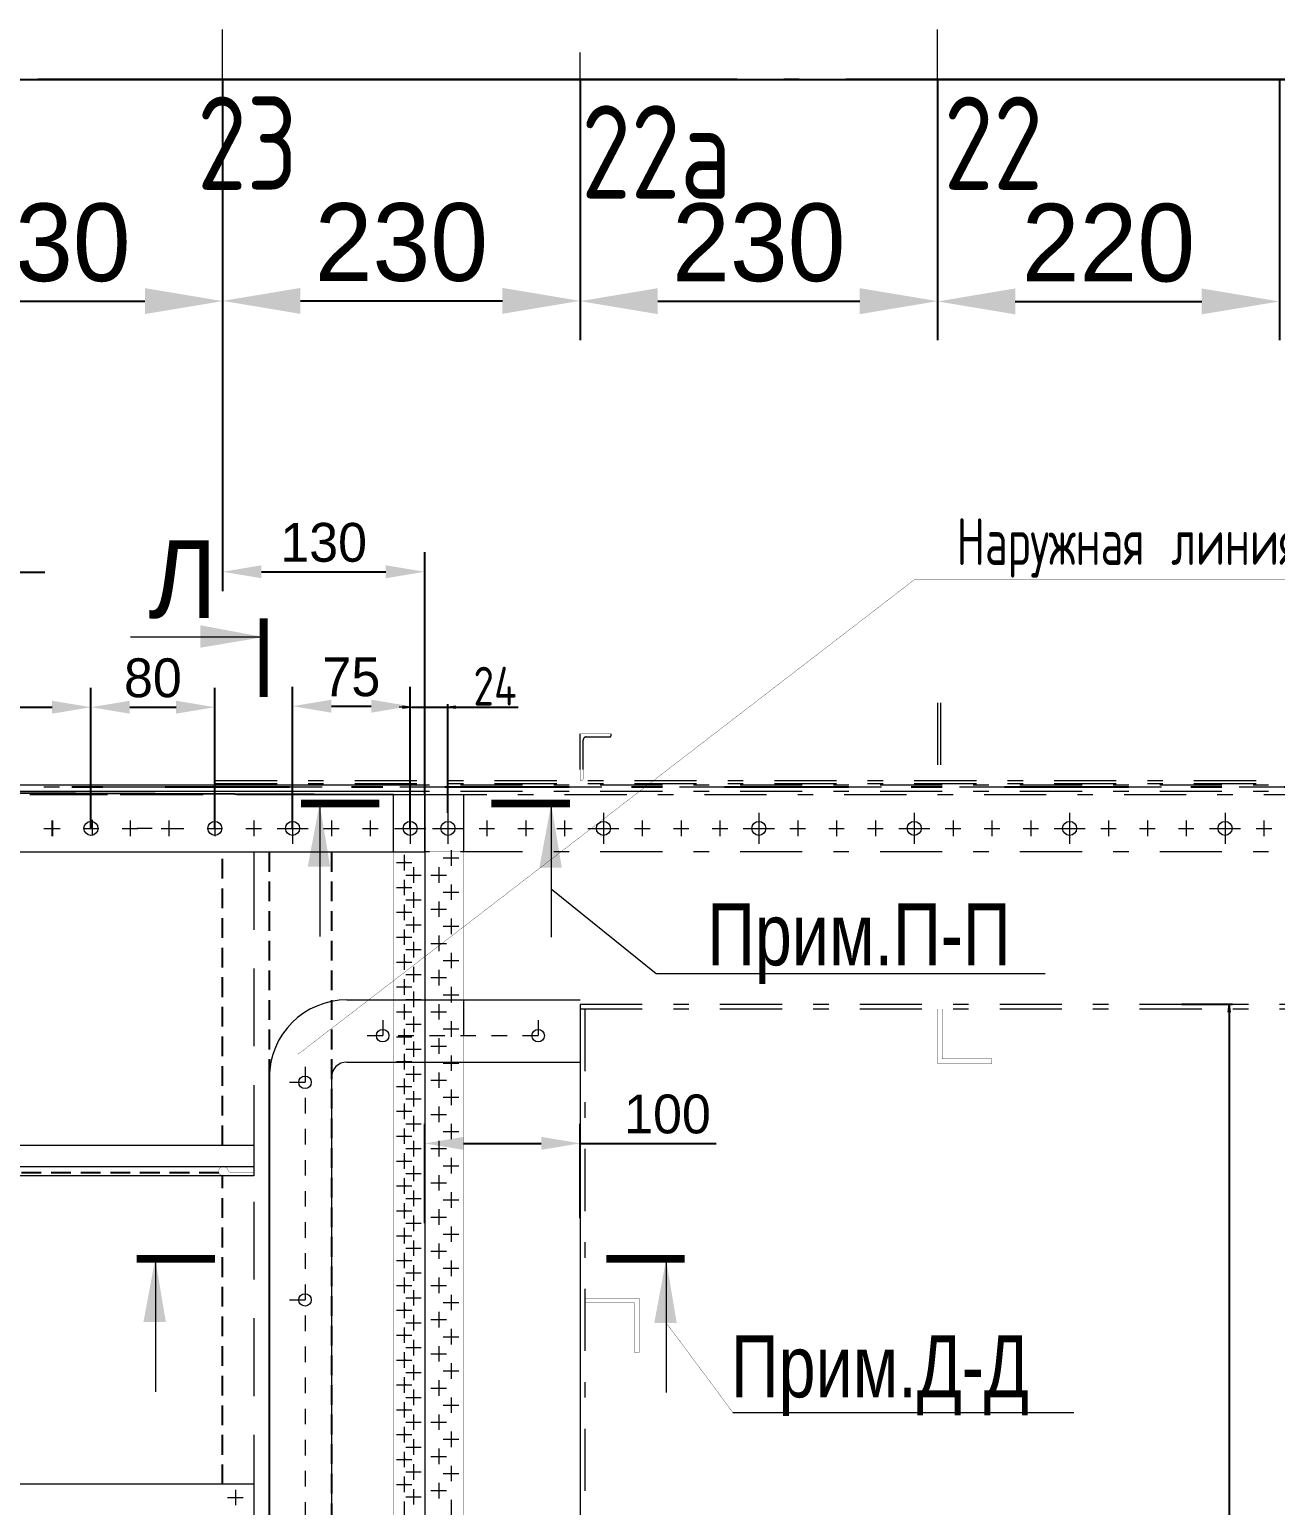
# Model space of a CAD drawing. Header units: millimetres. Extents: x 42007 to 66124, y -556 to 6894.
# Drawn here: x 46788 to 47590, y 4482 to 5432 of the extents above; entities that cross this region are included whole.
import ezdxf

# ---------------------------------------------------------------- set-up
doc = ezdxf.new("R2010")
doc.units = ezdxf.units.MM
for name, pattern in [('DASH2', [1040, 900, -60, 20, -60]), ('DASH5', [180, 80, -40, 20, -40]), ('DASHED', [19.05, 12.7, -6.35]), ('K5LT32768', [0]), ('K5LT32769', [0]), ('K5LT32773', [0]), ('K5LT32778', [0]), ('K5LT32781', [90, 40, -20, 10, -20]), ('K5LT32786', [25.318241, 20.818241, -1.5, 1.5, -1.5]), ('K5LT32790', [520, 450, -30, 10, -30]), ('K5LT32794', [0]), ('K5LT32795', [75, 50, -25]), ('K5LT32798', [20, 10, -10]), ('K5LT_BASIC', [0]), ('K5LT_THIN', [0])]:
    doc.linetypes.add(name, pattern=pattern)
doc.layers.get('Defpoints').update_dxf_attribs({"color": 250})
doc.styles.add('5', font='txt.shx', dxfattribs={"height": 5})
doc.styles.add('KDIMTEXTSTYLE', font='GOST_AU.SHX', dxfattribs={"width": 0.96, "oblique": 15, "height": 5})
doc.styles.add('KTEXTSTYLE', font='GOST_AU.SHX', dxfattribs={"width": 0.96, "height": 5})
doc.styles.add('style5', font='arial.ttf', dxfattribs={"height": 3})
doc.dimstyles.new('ISO-10', dxfattribs={"dimscale": 10, "dimtxt": 2.5, "dimasz": 2.5, "dimexe": 1.25, "dimexo": 0, "dimtad": 1, "dimdec": 0, "dimtxsty": 'Standard', "dimcen": 2.5, "dimclrd": 7, "dimclre": 7, "dimclrt": 6, "dimadec": 0, "dimazin": 0, "dimtfac": 1, "dimtdec": 0, "dimtmove": 0, "dimatfit": 3, "dimfxl": 1, "dimarcsym": 0})
doc.dimstyles.new('KDIMSTYLE (1.00)', dxfattribs={"dimtxt": 5, "dimasz": 1, "dimexe": 2, "dimexo": 0, "dimgap": 1, "dimtad": 1, "dimtxsty": 'KDIMTEXTSTYLE', "dimsah": 1, "dimcen": 0, "dimdle": 1, "dimadec": 0, "dimazin": 0, "dimtfac": 0.667, "dimtmove": 0, "dimatfit": 3, "dimfxl": 1, "dimtvp": 1, "dimtolj": 1, "dimtzin": 0, "dimarcsym": 0})
doc.dimstyles.new('PB20', dxfattribs={"dimscale": 20, "dimtxt": 2.5, "dimasz": 2.5, "dimexe": 1.25, "dimexo": 0, "dimtad": 1, "dimdec": 0, "dimtxsty": 'Standard', "dimcen": 2.5, "dimclrd": 7, "dimclre": 7, "dimclrt": 4, "dimadec": 0, "dimazin": 0, "dimtfac": 1, "dimtdec": 0, "dimtmove": 0, "dimatfit": 3, "dimfxl": 1.25, "dimarcsym": 0})

# ---------------------------------------------------------------- blocks, each defined once
blk = doc.blocks.new('*D193')
at = {"color": 7, "lineweight": -2, "transparency": 16777216}
for p, q in [((46682.36, 5399.59), (46682.36, 5231.94)), ((46912.36, 5399.65), (46912.36, 5231.94)), ((46732.36, 5256.94), (46862.36, 5256.94))]:
    blk.add_line(p, q, dxfattribs=at)
at = {"color": 7, "transparency": 16777216}
for points in [[(46732.36, 5265.28), (46732.36, 5248.61), (46682.36, 5256.94)], [(46862.36, 5265.28), (46862.36, 5248.61), (46912.36, 5256.94)]]:
    blk.add_solid(points, dxfattribs=at)
at = {"layer": 'Defpoints', "color": 0, "transparency": 16777216}
for p in [(46682.36, 5399.59), (46912.36, 5399.65), (46912.36, 5256.94)]:
    blk.add_point(p, dxfattribs=at)
at = {"color": 4, "transparency": 16777216, "insert": (46797.36, 5294.44), "char_height": 50, "attachment_point": 5}
blk.add_mtext('230', dxfattribs=at)
blk = doc.blocks.new('*D194')
at = {"color": 7, "lineweight": -2, "transparency": 16777216}
for p, q in [((47142.36, 5399.59), (47142.36, 5231.91)), ((47372.36, 5399.65), (47372.36, 5231.91)), ((47192.36, 5256.91), (47322.36, 5256.91))]:
    blk.add_line(p, q, dxfattribs=at)
at = {"color": 7, "transparency": 16777216}
for points in [[(47192.36, 5265.25), (47192.36, 5248.58), (47142.36, 5256.91)], [(47322.36, 5265.25), (47322.36, 5248.58), (47372.36, 5256.91)]]:
    blk.add_solid(points, dxfattribs=at)
at = {"layer": 'Defpoints', "color": 0, "transparency": 16777216}
for p in [(47142.36, 5399.59), (47372.36, 5399.65), (47372.36, 5256.91)]:
    blk.add_point(p, dxfattribs=at)
at = {"color": 4, "transparency": 16777216, "insert": (47257.36, 5294.41), "char_height": 50, "attachment_point": 5}
blk.add_mtext('230', dxfattribs=at)
blk = doc.blocks.new('*D195')
at = {"color": 7, "lineweight": -2, "transparency": 16777216}
for p, q in [((47372.36, 5399.65), (47372.36, 5231.73)), ((47592.36, 5399.65), (47592.36, 5231.73)), ((47422.36, 5256.73), (47542.36, 5256.73))]:
    blk.add_line(p, q, dxfattribs=at)
at = {"color": 7, "transparency": 16777216}
for points in [[(47422.36, 5265.07), (47422.36, 5248.4), (47372.36, 5256.73)], [(47542.36, 5265.07), (47542.36, 5248.4), (47592.36, 5256.73)]]:
    blk.add_solid(points, dxfattribs=at)
at = {"layer": 'Defpoints', "color": 0, "transparency": 16777216}
for p in [(47372.36, 5399.65), (47592.36, 5399.65), (47592.36, 5256.73)]:
    blk.add_point(p, dxfattribs=at)
at = {"color": 4, "transparency": 16777216, "insert": (47482.36, 5294.23), "char_height": 50, "attachment_point": 5}
blk.add_mtext('220', dxfattribs=at)
blk = doc.blocks.new('*D159')
at = {"color": 7, "lineweight": -2, "transparency": 16777216}
for p, q in [((46912.36, 5399.77), (46912.36, 5232.09)), ((47142.36, 5399.83), (47142.36, 5232.09)), ((46962.36, 5257.09), (47092.36, 5257.09))]:
    blk.add_line(p, q, dxfattribs=at)
at = {"color": 7, "transparency": 16777216}
for points in [[(46962.36, 5265.43), (46962.36, 5248.76), (46912.36, 5257.09)], [(47092.36, 5265.43), (47092.36, 5248.76), (47142.36, 5257.09)]]:
    blk.add_solid(points, dxfattribs=at)
at = {"layer": 'Defpoints', "color": 0, "transparency": 16777216}
for p in [(46912.36, 5399.77), (47142.36, 5399.83), (47142.36, 5257.09)]:
    blk.add_point(p, dxfattribs=at)
at = {"color": 4, "transparency": 16777216, "insert": (47027.36, 5294.59), "char_height": 50, "attachment_point": 5}
blk.add_mtext('230', dxfattribs=at)
blk = doc.blocks.new('KDIMARROW_01')
blk.add_hatch(color=0).paths.add_polyline_path([(0, 0), (-5, 0.66), (-4.5, 0), (-5, -0.66)])
at = {"color": 0, "linetype": 'K5LT_THIN', "lineweight": 13}
for p, q in [((-4.5, 0), (-5, 0.66)), ((-5, 0.66), (0, 0)), ((0, 0), (-5, -0.66)), ((-5, -0.66), (-4.5, 0)), ((0, 0), (-1, 0))]:
    blk.add_line(p, q, dxfattribs=at)
blk = doc.blocks.new('*D204')
at = {"color": 0, "lineweight": -2, "transparency": 16777216}
for p, q in [((47529.56, 4804.58), (47562.08, 4804.58)), ((47560.08, 4803.58), (47560.08, 3869.59)), ((47549.25, 3868.59), (47562.08, 3868.59))]:
    blk.add_line(p, q, dxfattribs=at)
at = {"layer": 'Defpoints', "color": 0, "transparency": 16777216}
for p in [(47529.56, 4804.58), (47549.25, 3868.59), (47560.08, 3868.59)]:
    blk.add_point(p, dxfattribs=at)
at = {"color": 0, "lineweight": -2, "transparency": 16777216}
for p, rotation in [((47560.08, 4804.58), 90), ((47560.08, 3868.59), 270)]:
    blk.add_blockref('KDIMARROW_01', p, dxfattribs=dict(at, rotation=rotation))
at = {"color": 7, "transparency": 16777216, "insert": (47546.55, 4336.58), "char_height": 5, "attachment_point": 5, "rotation": 90, "style": 'KDIMTEXTSTYLE'}
blk.add_mtext('\\A1;\\H25.0;\\W0.965;\\Q0;\\H25.0;\\W0.965;\\Q0;\\Q0;936\\H25.0;\\W0.965;\\Q0;\\Q0;*', dxfattribs=at)
blk = doc.blocks.new('KDIMARROW_02')
blk.add_hatch(color=0).paths.add_polyline_path([(4.5, 0), (5, 0.66), (0, 0), (5, -0.66)])
at = {"color": 0, "linetype": 'K5LT_THIN', "lineweight": 18}
for p, q in [((0, 0), (-1, 0)), ((5, 0.66), (0, 0)), ((0, 0), (5, -0.66)), ((0, 0), (7, 0)), ((4.5, 0), (5, 0.66)), ((5, -0.66), (4.5, 0))]:
    blk.add_line(p, q, dxfattribs=at)
blk = doc.blocks.new('*D207')
at = {"color": 0, "lineweight": -2, "transparency": 16777216}
for p, q in [((47033.01, 4927.77), (47033.01, 4997.71)), ((47034.01, 4995.71), (47056.36, 4995.71)), ((47057.36, 4927.77), (47057.36, 4997.71)), ((47057.36, 4995.71), (47102.42, 4995.71))]:
    blk.add_line(p, q, dxfattribs=at)
at = {"layer": 'Defpoints', "color": 0, "transparency": 16777216}
for p in [(47057.36, 4995.71), (47033.01, 4927.77), (47057.36, 4927.77)]:
    blk.add_point(p, dxfattribs=at)
at = {"color": 0, "lineweight": -2, "transparency": 16777216, "rotation": 180}
blk.add_blockref('KDIMARROW_02', (47033.01, 4995.71), dxfattribs=at)
at = {"color": 0, "lineweight": -2, "transparency": 16777216}
blk.add_blockref('KDIMARROW_02', (47057.36, 4995.71), dxfattribs=at)
at = {"color": 7, "transparency": 16777216, "insert": (47087.63, 5009.23), "char_height": 5, "attachment_point": 5, "style": 'KDIMTEXTSTYLE'}
blk.add_mtext('\\A1;\\H25.0;\\W0.965;\\Q0;\\H25.0;\\W0.965;\\Q0;\\Q0;24', dxfattribs=at)
blk = doc.blocks.new('*D265')
at = {"color": 7, "lineweight": -2, "transparency": 16777216}
for p, q in [((46682.36, 5399.59), (46682.36, 5231.94)), ((46912.36, 5399.65), (46912.36, 5231.94)), ((46732.36, 5256.94), (46862.36, 5256.94))]:
    blk.add_line(p, q, dxfattribs=at)
at = {"color": 7, "transparency": 16777216}
for points in [[(46732.36, 5265.28), (46732.36, 5248.61), (46682.36, 5256.94)], [(46862.36, 5265.28), (46862.36, 5248.61), (46912.36, 5256.94)]]:
    blk.add_solid(points, dxfattribs=at)
at = {"layer": 'Defpoints', "color": 0, "transparency": 16777216}
for p in [(46682.36, 5399.59), (46912.36, 5399.65), (46912.36, 5256.94)]:
    blk.add_point(p, dxfattribs=at)
at = {"color": 4, "transparency": 16777216, "insert": (46797.36, 5294.44), "char_height": 50, "attachment_point": 5}
blk.add_mtext('230', dxfattribs=at)
blk = doc.blocks.new('*D266')
at = {"color": 7, "lineweight": -2, "transparency": 16777216}
for p, q in [((47142.36, 5399.59), (47142.36, 5231.91)), ((47372.36, 5399.65), (47372.36, 5231.91)), ((47192.36, 5256.91), (47322.36, 5256.91))]:
    blk.add_line(p, q, dxfattribs=at)
at = {"color": 7, "transparency": 16777216}
for points in [[(47192.36, 5265.25), (47192.36, 5248.58), (47142.36, 5256.91)], [(47322.36, 5265.25), (47322.36, 5248.58), (47372.36, 5256.91)]]:
    blk.add_solid(points, dxfattribs=at)
at = {"layer": 'Defpoints', "color": 0, "transparency": 16777216}
for p in [(47142.36, 5399.59), (47372.36, 5399.65), (47372.36, 5256.91)]:
    blk.add_point(p, dxfattribs=at)
at = {"color": 4, "transparency": 16777216, "insert": (47257.36, 5294.41), "char_height": 50, "attachment_point": 5}
blk.add_mtext('230', dxfattribs=at)
blk = doc.blocks.new('*D267')
at = {"color": 7, "lineweight": -2, "transparency": 16777216}
for p, q in [((47372.36, 5399.65), (47372.36, 5231.73)), ((47592.36, 5399.65), (47592.36, 5231.73)), ((47422.36, 5256.73), (47542.36, 5256.73))]:
    blk.add_line(p, q, dxfattribs=at)
at = {"color": 7, "transparency": 16777216}
for points in [[(47422.36, 5265.07), (47422.36, 5248.4), (47372.36, 5256.73)], [(47542.36, 5265.07), (47542.36, 5248.4), (47592.36, 5256.73)]]:
    blk.add_solid(points, dxfattribs=at)
at = {"layer": 'Defpoints', "color": 0, "transparency": 16777216}
for p in [(47372.36, 5399.65), (47592.36, 5399.65), (47592.36, 5256.73)]:
    blk.add_point(p, dxfattribs=at)
at = {"color": 4, "transparency": 16777216, "insert": (47482.36, 5294.23), "char_height": 50, "attachment_point": 5}
blk.add_mtext('220', dxfattribs=at)
blk = doc.blocks.new('*D216')
at = {"color": 7, "lineweight": -2, "transparency": 16777216}
for p, q in [((46912.36, 5399.77), (46912.36, 5232.09)), ((47142.36, 5399.83), (47142.36, 5232.09)), ((46962.36, 5257.09), (47092.36, 5257.09))]:
    blk.add_line(p, q, dxfattribs=at)
at = {"color": 7, "transparency": 16777216}
for points in [[(46962.36, 5265.43), (46962.36, 5248.76), (46912.36, 5257.09)], [(47092.36, 5265.43), (47092.36, 5248.76), (47142.36, 5257.09)]]:
    blk.add_solid(points, dxfattribs=at)
at = {"layer": 'Defpoints', "color": 0, "transparency": 16777216}
for p in [(46912.36, 5399.77), (47142.36, 5399.83), (47142.36, 5257.09)]:
    blk.add_point(p, dxfattribs=at)
at = {"color": 4, "transparency": 16777216, "insert": (47027.36, 5294.59), "char_height": 50, "attachment_point": 5}
blk.add_mtext('230', dxfattribs=at)
blk = doc.blocks.new('*D275')
at = {"color": 7, "lineweight": -2, "transparency": 16777216}
for p, q in [((46912.36, 5231.94), (46912.36, 5070.34)), ((47042.36, 4939.59), (47042.36, 5095.34)), ((46937.36, 5082.84), (47017.36, 5082.84))]:
    blk.add_line(p, q, dxfattribs=at)
at = {"color": 7, "transparency": 16777216}
for points in [[(46937.36, 5087), (46937.36, 5078.67), (46912.36, 5082.84)], [(47017.36, 5087), (47017.36, 5078.67), (47042.36, 5082.84)]]:
    blk.add_solid(points, dxfattribs=at)
at = {"layer": 'Defpoints', "color": 0, "transparency": 16777216}
for p in [(46912.36, 5231.94), (47042.36, 5082.84), (47042.36, 4939.59)]:
    blk.add_point(p, dxfattribs=at)
at = {"color": 6, "transparency": 16777216, "insert": (46977.36, 5101.59), "char_height": 25, "attachment_point": 5}
blk.add_mtext('130', dxfattribs=at)
blk = doc.blocks.new('*D255')
at = {"color": 7, "lineweight": -2, "transparency": 16777216}
for p, q in [((46327.36, 4995.71), (46327.36, 5008.21)), ((46827.64, 4917.77), (46827.64, 5008.21)), ((46352.36, 4995.71), (46802.64, 4995.71))]:
    blk.add_line(p, q, dxfattribs=at)
at = {"color": 7, "transparency": 16777216}
for points in [[(46352.36, 4999.88), (46352.36, 4991.54), (46327.36, 4995.71)], [(46802.64, 4999.88), (46802.64, 4991.54), (46827.64, 4995.71)]]:
    blk.add_solid(points, dxfattribs=at)
at = {"layer": 'Defpoints', "color": 0, "transparency": 16777216}
for p in [(46327.36, 4995.71), (46827.64, 4995.71), (46827.64, 4917.77)]:
    blk.add_point(p, dxfattribs=at)
at = {"color": 6, "transparency": 16777216, "insert": (46577.5, 5014.46), "char_height": 25, "attachment_point": 5}
blk.add_mtext('5х100=500', dxfattribs=at)
blk = doc.blocks.new('*D280')
at = {"color": 7, "lineweight": -2, "transparency": 16777216}
for p, q in [((46827.64, 4917.77), (46827.64, 5008.21)), ((46907.35, 4917.77), (46907.35, 5008.21)), ((46852.64, 4995.71), (46882.35, 4995.71))]:
    blk.add_line(p, q, dxfattribs=at)
at = {"color": 7, "transparency": 16777216}
for points in [[(46852.64, 4999.88), (46852.64, 4991.54), (46827.64, 4995.71)], [(46882.35, 4999.88), (46882.35, 4991.54), (46907.35, 4995.71)]]:
    blk.add_solid(points, dxfattribs=at)
at = {"layer": 'Defpoints', "color": 0, "transparency": 16777216}
for p in [(46907.35, 4995.71), (46827.64, 4917.77), (46907.35, 4917.77)]:
    blk.add_point(p, dxfattribs=at)
at = {"color": 6, "transparency": 16777216, "insert": (46867.49, 5014.46), "char_height": 25, "attachment_point": 5}
blk.add_mtext('80', dxfattribs=at)
blk = doc.blocks.new('*D281')
at = {"color": 7, "lineweight": -2, "transparency": 16777216}
for p, q in [((46957.36, 4917.77), (46957.36, 5008.87)), ((47033.01, 4917.77), (47033.01, 5008.87)), ((46982.36, 4996.37), (47008.01, 4996.37))]:
    blk.add_line(p, q, dxfattribs=at)
at = {"color": 7, "transparency": 16777216}
for points in [[(46982.36, 5000.53), (46982.36, 4992.2), (46957.36, 4996.37)], [(47008.01, 5000.53), (47008.01, 4992.2), (47033.01, 4996.37)]]:
    blk.add_solid(points, dxfattribs=at)
at = {"layer": 'Defpoints', "color": 0, "transparency": 16777216}
for p in [(47033.01, 4996.37), (46957.36, 4917.77), (47033.01, 4917.77)]:
    blk.add_point(p, dxfattribs=at)
at = {"color": 6, "transparency": 16777216, "insert": (46995.19, 5015.12), "char_height": 25, "attachment_point": 5}
blk.add_mtext('75', dxfattribs=at)

msp = doc.modelspace()

# ---------------------------------------------------------------- hatches: boundary and pattern name
for points in [[(46898.024, 5048.422), (46898.024, 5033.974), (46938.762, 5040.823)], [(46967.132, 4893.035), (46981.58, 4893.035), (46974.731, 4933.773)], [(47116.154, 4892.553), (47130.602, 4892.553), (47123.753, 4933.291)], [(46861.397, 4600.144), (46875.845, 4600.144), (46868.996, 4640.881)], [(47190.101, 4599.662), (47204.549, 4599.662), (47197.7, 4640.399)]]:
    msp.add_hatch(color=7).paths.add_polyline_path(points)

# ---------------------------------------------------------------- linework, layer by layer
at = {"color": 0, "linetype": 'K5LT32768', "lineweight": 18}
for p, q in [((46912.362, 5367.653), (46912.362, 5431.653)), ((46912.362, 5367.653), (46912.362, 5431.653)), ((47372.362, 5367.653), (47372.362, 5431.653)), ((47372.362, 5367.653), (47372.362, 5431.653))]:
    msp.add_line(p, q, dxfattribs=at)
at = {"color": 0, "linetype": 'K5LT32778', "lineweight": 18}
for p, q in [((46912.362, 5369.474), (46912.362, 5416.93)), ((46912.362, 5369.474), (46912.362, 5416.93)), ((47142.362, 5369.474), (47142.362, 5416.93)), ((47142.362, 5369.474), (47142.362, 5416.93)), ((47372.362, 5369.474), (47372.362, 5416.93)), ((47372.362, 5369.474), (47372.362, 5416.93))]:
    msp.add_line(p, q, dxfattribs=at)
at = {"color": 0, "linetype": 'DASH2'}
for p, q in [((43738.362, 5399.59), (47272.487, 5399.59)), ((43738.362, 5399.59), (47272.487, 5399.59)), ((47272.487, 5399.59), (54357.862, 5399.59)), ((47272.487, 5399.59), (54357.862, 5399.59)), ((47272.487, 5399.59), (54357.862, 5399.59)), ((47272.487, 5399.59), (54357.862, 5399.59))]:
    msp.add_line(p, q, dxfattribs=at)
at = {"color": 0, "linetype": 'K5LT32790', "lineweight": 18}
for p, q in [((43912.362, 5399.653), (47023.402, 5399.653)), ((43912.362, 5399.653), (47023.402, 5399.653)), ((46793.402, 5399.833), (54012.362, 5399.833)), ((46793.402, 5399.833), (54012.362, 5399.833)), ((46793.402, 5399.833), (54012.362, 5399.833)), ((46793.402, 5399.833), (54012.362, 5399.833)), ((47023.402, 5399.653), (54242.362, 5399.653)), ((47023.402, 5399.653), (54242.362, 5399.653)), ((47023.402, 5399.653), (54242.362, 5399.653)), ((47023.402, 5399.653), (54242.362, 5399.653))]:
    msp.add_line(p, q, dxfattribs=at)
at = {"color": 4}
msp.add_line((46682.362, 5399.59), (49482.362, 5399.59), dxfattribs=at)
at = {"color": 0}
for p, q in [((46494.837, 5082.47), (46797.863, 5082.615)), ((43842.871, 4953.744), (47022.362, 4939.588))]:
    msp.add_line(p, q, dxfattribs=at)
at = {"color": 7, "linetype": 'K5LT32769', "lineweight": 18}
for p, q in [((46939.244, 5040.733), (46853.146, 5040.733)), ((46899.826, 4945.588), (45588.362, 4945.588)), ((47042.062, 4945.588), (46846.4, 4945.588)), ((47022.362, 4939.588), (47067.362, 4939.588)), ((47042.362, 4902.588), (47042.362, 4939.588)), ((46957.362, 4927.772), (46957.362, 4907.772)), ((46974.821, 4934.255), (46974.821, 4848.157)), ((47033.01, 4927.772), (47033.01, 4907.772)), ((47057.362, 4927.772), (47057.362, 4907.772)), ((47123.843, 4933.773), (47123.843, 4847.675)), ((47157.362, 4927.772), (47157.362, 4907.772)), ((47257.362, 4927.772), (47257.362, 4907.772)), ((47357.362, 4927.772), (47357.362, 4907.772)), ((47457.362, 4927.772), (47457.362, 4907.772)), ((47557.362, 4927.772), (47557.362, 4907.772)), ((46802.347, 4922.772), (46802.347, 4912.772)), ((46802.347, 4922.772), (46802.347, 4912.772)), ((46802.776, 4922.772), (46802.776, 4912.772)), ((46802.776, 4922.772), (46802.776, 4912.772)), ((46828.467, 4923.278), (46828.467, 4913.278)), ((46852.776, 4922.772), (46852.776, 4912.772)), ((46877.776, 4922.772), (46877.776, 4912.772)), ((46877.776, 4922.772), (46877.776, 4912.772)), ((46907.347, 4922.772), (46907.347, 4912.772)), ((46907.347, 4922.772), (46907.347, 4912.772)), ((46932.347, 4922.772), (46932.347, 4912.772)), ((46932.347, 4922.772), (46932.347, 4912.772)), ((46982.347, 4922.772), (46982.347, 4912.772)), ((46982.347, 4922.772), (46982.347, 4912.772)), ((47007.347, 4922.772), (47007.347, 4912.772)), ((47007.347, 4922.772), (47007.347, 4912.772)), ((47082.362, 4922.772), (47082.362, 4912.772)), ((47082.362, 4922.772), (47082.362, 4912.772)), ((47107.362, 4922.772), (47107.362, 4912.772)), ((47107.362, 4922.772), (47107.362, 4912.772)), ((47132.362, 4922.772), (47132.362, 4912.772)), ((47132.362, 4922.772), (47132.362, 4912.772)), ((47182.362, 4922.772), (47182.362, 4912.772)), ((47182.362, 4922.772), (47182.362, 4912.772)), ((47207.362, 4922.772), (47207.362, 4912.772)), ((47207.362, 4922.772), (47207.362, 4912.772)), ((47232.362, 4922.772), (47232.362, 4912.772)), ((47232.362, 4922.772), (47232.362, 4912.772)), ((47282.362, 4922.772), (47282.362, 4912.772)), ((47282.362, 4922.772), (47282.362, 4912.772)), ((47307.362, 4922.772), (47307.362, 4912.772)), ((47307.362, 4922.772), (47307.362, 4912.772)), ((47332.362, 4922.772), (47332.362, 4912.772)), ((47332.362, 4922.772), (47332.362, 4912.772)), ((47382.362, 4922.772), (47382.362, 4912.772)), ((47382.362, 4922.772), (47382.362, 4912.772)), ((47407.362, 4922.772), (47407.362, 4912.772)), ((47407.362, 4922.772), (47407.362, 4912.772)), ((47432.362, 4922.772), (47432.362, 4912.772)), ((47432.362, 4922.772), (47432.362, 4912.772)), ((47482.362, 4922.772), (47482.362, 4912.772)), ((47482.362, 4922.772), (47482.362, 4912.772)), ((47507.362, 4922.772), (47507.362, 4912.772)), ((47507.362, 4922.772), (47507.362, 4912.772)), ((47532.362, 4922.772), (47532.362, 4912.772)), ((47532.362, 4922.772), (47532.362, 4912.772)), ((47582.362, 4922.772), (47582.362, 4912.772)), ((47582.362, 4922.772), (47582.362, 4912.772)), ((46797.347, 4917.772), (46807.347, 4917.772)), ((46797.347, 4917.772), (46807.347, 4917.772)), ((46797.776, 4917.772), (46807.776, 4917.772)), ((46797.776, 4917.772), (46807.776, 4917.772)), ((46822.791, 4917.772), (46832.791, 4917.772)), ((46822.791, 4917.772), (46832.791, 4917.772)), ((46847.776, 4917.772), (46857.776, 4917.772)), ((46847.776, 4917.772), (46857.776, 4917.772)), ((46857.094, 4917.841), (46867.094, 4917.841)), ((46872.776, 4917.772), (46882.776, 4917.772)), ((46872.776, 4917.772), (46882.776, 4917.772)), ((46877.347, 4917.772), (46887.347, 4917.772)), ((46877.347, 4917.772), (46887.347, 4917.772)), ((46902.347, 4917.772), (46912.347, 4917.772)), ((46902.347, 4917.772), (46912.347, 4917.772)), ((46927.347, 4917.772), (46937.347, 4917.772)), ((46927.347, 4917.772), (46937.347, 4917.772)), ((46947.362, 4917.772), (46967.362, 4917.772)), ((46977.347, 4917.772), (46987.347, 4917.772)), ((46977.347, 4917.772), (46987.347, 4917.772)), ((47002.347, 4917.772), (47012.347, 4917.772)), ((47002.347, 4917.772), (47012.347, 4917.772)), ((47023.01, 4917.772), (47043.01, 4917.772)), ((47047.362, 4917.772), (47067.362, 4917.772)), ((47077.362, 4917.772), (47087.362, 4917.772)), ((47077.362, 4917.772), (47087.362, 4917.772)), ((47102.362, 4917.772), (47112.362, 4917.772)), ((47102.362, 4917.772), (47112.362, 4917.772)), ((47127.362, 4917.772), (47137.362, 4917.772)), ((47127.362, 4917.772), (47137.362, 4917.772)), ((47147.362, 4917.772), (47167.362, 4917.772)), ((47177.362, 4917.772), (47187.362, 4917.772)), ((47177.362, 4917.772), (47187.362, 4917.772)), ((47202.362, 4917.772), (47212.362, 4917.772)), ((47202.362, 4917.772), (47212.362, 4917.772)), ((47227.362, 4917.772), (47237.362, 4917.772)), ((47227.362, 4917.772), (47237.362, 4917.772)), ((47247.362, 4917.772), (47267.362, 4917.772)), ((47277.362, 4917.772), (47287.362, 4917.772)), ((47277.362, 4917.772), (47287.362, 4917.772)), ((47302.362, 4917.772), (47312.362, 4917.772)), ((47302.362, 4917.772), (47312.362, 4917.772)), ((47327.362, 4917.772), (47337.362, 4917.772)), ((47327.362, 4917.772), (47337.362, 4917.772)), ((47347.362, 4917.772), (47367.362, 4917.772)), ((47377.362, 4917.772), (47387.362, 4917.772)), ((47377.362, 4917.772), (47387.362, 4917.772)), ((47402.362, 4917.772), (47412.362, 4917.772)), ((47402.362, 4917.772), (47412.362, 4917.772)), ((47427.362, 4917.772), (47437.362, 4917.772)), ((47427.362, 4917.772), (47437.362, 4917.772)), ((47447.362, 4917.772), (47467.362, 4917.772)), ((47477.362, 4917.772), (47487.362, 4917.772)), ((47477.362, 4917.772), (47487.362, 4917.772)), ((47502.362, 4917.772), (47512.362, 4917.772)), ((47502.362, 4917.772), (47512.362, 4917.772)), ((47527.362, 4917.772), (47537.362, 4917.772)), ((47527.362, 4917.772), (47537.362, 4917.772)), ((47547.362, 4917.772), (47567.362, 4917.772)), ((47577.362, 4917.772), (47587.362, 4917.772)), ((47577.362, 4917.772), (47587.362, 4917.772)), ((45588.362, 4902.588), (46899.934, 4902.588)), ((46846.4, 4902.588), (47042.362, 4902.588)), ((47029.172, 4900.758), (47029.172, 4890.758)), ((47042.362, 4902.588), (47042.362, 4469.758)), ((47059.362, 4903.758), (47059.362, 4893.758)), ((47024.172, 4895.758), (47034.172, 4895.758)), ((47030.172, 4895.758), (47029.172, 4895.758)), ((47035.172, 4892.758), (47035.172, 4882.758)), ((47051.362, 4892.758), (47051.362, 4882.758)), ((47054.362, 4898.758), (47064.362, 4898.758)), ((47029.172, 4884.758), (47029.172, 4874.758)), ((47030.172, 4887.758), (47040.172, 4887.758)), ((47046.362, 4887.758), (47056.362, 4887.758)), ((47059.362, 4881.758), (47059.362, 4871.758)), ((47024.172, 4879.758), (47034.172, 4879.758)), ((47030.172, 4879.758), (47029.172, 4879.758)), ((47030.172, 4871.758), (47040.172, 4871.758)), ((47035.172, 4876.758), (47035.172, 4866.758)), ((47051.362, 4870.758), (47051.362, 4860.758)), ((47054.362, 4876.758), (47064.362, 4876.758)), ((47123.843, 4878.864), (47191.381, 4824.449)), ((47024.172, 4863.758), (47034.172, 4863.758)), ((47029.172, 4868.758), (47029.172, 4858.758)), ((47030.172, 4863.758), (47029.172, 4863.758)), ((47046.362, 4865.758), (47056.362, 4865.758)), ((47029.172, 4852.758), (47029.172, 4842.758)), ((47030.172, 4855.758), (47040.172, 4855.758)), ((47035.172, 4860.758), (47035.172, 4850.758)), ((47054.362, 4854.758), (47064.362, 4854.758)), ((47059.362, 4859.758), (47059.362, 4849.758)), ((47024.172, 4847.758), (47034.172, 4847.758)), ((47030.172, 4847.758), (47029.172, 4847.758)), ((47035.172, 4844.758), (47035.172, 4834.758)), ((47046.362, 4843.758), (47056.362, 4843.758)), ((47051.362, 4848.758), (47051.362, 4838.758)), ((47029.172, 4836.758), (47029.172, 4826.758)), ((47030.172, 4839.758), (47040.172, 4839.758)), ((47054.362, 4832.758), (47064.362, 4832.758)), ((47059.362, 4837.758), (47059.362, 4827.758)), ((47024.172, 4831.758), (47034.172, 4831.758)), ((47030.172, 4831.758), (47029.172, 4831.758)), ((47030.172, 4823.758), (47040.172, 4823.758)), ((47035.172, 4828.758), (47035.172, 4818.758)), ((47051.362, 4826.758), (47051.362, 4816.758)), ((47191.381, 4824.449), (47441.548, 4824.449)), ((47024.172, 4815.758), (47034.172, 4815.758)), ((47029.172, 4820.758), (47029.172, 4810.758)), ((47030.172, 4815.758), (47029.172, 4815.758)), ((47046.362, 4821.758), (47056.362, 4821.758)), ((47059.362, 4815.758), (47059.362, 4805.758)), ((46992.362, 4807.432), (47142.362, 4807.432)), ((47029.172, 4804.758), (47029.172, 4794.758)), ((47030.172, 4807.758), (47040.172, 4807.758)), ((47035.172, 4812.758), (47035.172, 4802.758)), ((47051.362, 4804.758), (47051.362, 4794.758)), ((47054.362, 4810.758), (47064.362, 4810.758)), ((47067.362, 4807.432), (47067.362, 4784.432)), ((47142.362, 4804.565), (47142.362, 3868.588)), ((47024.172, 4799.758), (47034.172, 4799.758)), ((47030.172, 4799.758), (47029.172, 4799.758)), ((47035.172, 4796.758), (47035.172, 4786.758)), ((47046.362, 4799.758), (47056.362, 4799.758)), ((47029.172, 4788.758), (47029.172, 4778.758)), ((47030.172, 4791.758), (47040.172, 4791.758)), ((47054.362, 4788.758), (47064.362, 4788.758)), ((47059.362, 4793.758), (47059.362, 4783.758)), ((47024.172, 4783.758), (47034.172, 4783.758)), ((47035.172, 4780.758), (47035.172, 4770.758)), ((47046.362, 4777.758), (47056.362, 4777.758)), ((47051.362, 4782.758), (47051.362, 4772.758)), ((46992.362, 4767.432), (47142.362, 4767.432)), ((47024.172, 4767.758), (47034.172, 4767.758)), ((47029.172, 4772.758), (47029.172, 4762.758)), ((47030.172, 4767.758), (47029.172, 4767.758)), ((47030.172, 4775.758), (47040.172, 4775.758)), ((47054.362, 4766.758), (47064.362, 4766.758)), ((47059.362, 4771.758), (47059.362, 4761.758)), ((46982.362, 4757.432), (46982.362, 3913.436)), ((47030.172, 4759.758), (47040.172, 4759.758)), ((47035.172, 4764.758), (47035.172, 4754.758)), ((47051.362, 4760.758), (47051.362, 4750.758)), ((47024.172, 4751.758), (47034.172, 4751.758)), ((47029.172, 4756.758), (47029.172, 4746.758)), ((47030.172, 4751.758), (47029.172, 4751.758)), ((47035.172, 4748.758), (47035.172, 4738.758)), ((47046.362, 4755.758), (47056.362, 4755.758)), ((47059.362, 4749.758), (47059.362, 4739.758)), ((47029.172, 4740.758), (47029.172, 4730.758)), ((47030.172, 4743.758), (47040.172, 4743.758)), ((47051.362, 4738.758), (47051.362, 4728.758)), ((47054.362, 4744.758), (47064.362, 4744.758)), ((47024.172, 4735.758), (47034.172, 4735.758)), ((47030.172, 4735.758), (47029.172, 4735.758)), ((47035.172, 4732.758), (47035.172, 4722.758)), ((47046.362, 4733.758), (47056.362, 4733.758)), ((47024.172, 4719.758), (47034.172, 4719.758)), ((47029.172, 4724.758), (47029.172, 4714.758)), ((47030.172, 4719.758), (47029.172, 4719.758)), ((47030.172, 4727.758), (47040.172, 4727.758)), ((47054.362, 4722.758), (47064.362, 4722.758)), ((47059.362, 4727.758), (47059.362, 4717.758)), ((45608.362, 4714.016), (46900.406, 4714.016)), ((46846.4, 4714.016), (46932.362, 4714.016)), ((46932.362, 4714.016), (46932.362, 4694.189)), ((47030.172, 4711.758), (47040.172, 4711.758)), ((47035.172, 4716.758), (47035.172, 4706.758)), ((47046.362, 4711.758), (47056.362, 4711.758)), ((47051.362, 4716.758), (47051.362, 4706.758)), ((45627.915, 4700.189), (46900.441, 4700.189)), ((46846.4, 4700.189), (46932.362, 4700.189)), ((47024.172, 4703.758), (47034.172, 4703.758)), ((47029.172, 4708.758), (47029.172, 4698.758)), ((47030.172, 4703.758), (47029.172, 4703.758)), ((47035.172, 4700.758), (47035.172, 4690.758)), ((47054.362, 4700.758), (47064.362, 4700.758)), ((47059.362, 4705.758), (47059.362, 4695.758)), ((46900.456, 4694.189), (45608.356, 4694.189)), ((46932.362, 4694.189), (46846.4, 4694.189)), ((47029.172, 4692.758), (47029.172, 4682.758)), ((47030.172, 4695.758), (47040.172, 4695.758)), ((47051.362, 4694.758), (47051.362, 4684.758)), ((47024.172, 4687.758), (47034.172, 4687.758)), ((47030.172, 4687.758), (47029.172, 4687.758)), ((47035.172, 4684.758), (47035.172, 4674.758)), ((47046.362, 4689.758), (47056.362, 4689.758)), ((47059.362, 4683.758), (47059.362, 4673.758)), ((47024.172, 4671.758), (47034.172, 4671.758)), ((47029.172, 4676.758), (47029.172, 4666.758)), ((47030.172, 4671.758), (47029.172, 4671.758)), ((47030.172, 4679.758), (47040.172, 4679.758)), ((47051.362, 4672.758), (47051.362, 4662.758)), ((47054.362, 4678.758), (47064.362, 4678.758)), ((47030.172, 4663.758), (47040.172, 4663.758)), ((47035.172, 4668.758), (47035.172, 4658.758)), ((47046.362, 4667.758), (47056.362, 4667.758)), ((47024.172, 4655.758), (47034.172, 4655.758)), ((47029.172, 4660.758), (47029.172, 4650.758)), ((47030.172, 4655.758), (47029.172, 4655.758)), ((47035.172, 4652.758), (47035.172, 4642.758)), ((47054.362, 4656.758), (47064.362, 4656.758)), ((47059.362, 4661.758), (47059.362, 4651.758)), ((47029.172, 4644.758), (47029.172, 4634.758)), ((47030.172, 4647.758), (47040.172, 4647.758)), ((47046.362, 4645.758), (47056.362, 4645.758)), ((47051.362, 4650.758), (47051.362, 4640.758)), ((46869.086, 4641.363), (46869.086, 4555.266)), ((47024.172, 4639.758), (47034.172, 4639.758)), ((47030.172, 4639.758), (47029.172, 4639.758)), ((47035.172, 4636.758), (47035.172, 4626.758)), ((47054.362, 4634.758), (47064.362, 4634.758)), ((47059.362, 4639.758), (47059.362, 4629.758)), ((47197.79, 4640.881), (47197.79, 4554.784)), ((47029.172, 4628.758), (47029.172, 4618.758)), ((47030.172, 4631.758), (47040.172, 4631.758)), ((47051.362, 4628.758), (47051.362, 4618.758)), ((47024.172, 4623.758), (47034.172, 4623.758)), ((47030.172, 4623.758), (47029.172, 4623.758)), ((47030.172, 4615.758), (47040.172, 4615.758)), ((47035.172, 4620.758), (47035.172, 4610.758)), ((47046.362, 4623.758), (47056.362, 4623.758)), ((47059.362, 4617.758), (47059.362, 4607.758)), ((47024.172, 4607.758), (47034.172, 4607.758)), ((47029.172, 4612.758), (47029.172, 4602.758)), ((47030.172, 4607.758), (47029.172, 4607.758)), ((47051.362, 4606.758), (47051.362, 4596.758)), ((47054.362, 4612.758), (47064.362, 4612.758)), ((47029.172, 4596.758), (47029.172, 4586.758)), ((47030.172, 4599.758), (47040.172, 4599.758)), ((47035.172, 4604.758), (47035.172, 4594.758)), ((47046.362, 4601.758), (47056.362, 4601.758)), ((47059.362, 4595.758), (47059.362, 4585.758)), ((47024.172, 4591.758), (47034.172, 4591.758)), ((47030.172, 4591.758), (47029.172, 4591.758)), ((47035.172, 4588.758), (47035.172, 4578.758)), ((47054.362, 4590.758), (47064.362, 4590.758)), ((47029.172, 4580.758), (47029.172, 4570.758)), ((47030.172, 4583.758), (47040.172, 4583.758)), ((47046.362, 4579.758), (47056.362, 4579.758)), ((47051.362, 4584.758), (47051.362, 4574.758)), ((47024.172, 4575.758), (47034.172, 4575.758)), ((47030.172, 4575.758), (47029.172, 4575.758)), ((47030.172, 4567.758), (47040.172, 4567.758)), ((47035.172, 4572.758), (47035.172, 4562.758)), ((47054.362, 4568.758), (47064.362, 4568.758)), ((47059.362, 4573.758), (47059.362, 4563.758)), ((47024.172, 4559.758), (47034.172, 4559.758)), ((47029.172, 4564.758), (47029.172, 4554.758)), ((47030.172, 4559.758), (47029.172, 4559.758)), ((47046.362, 4557.758), (47056.362, 4557.758)), ((47051.362, 4562.758), (47051.362, 4552.758)), ((47029.172, 4548.758), (47029.172, 4538.758)), ((47030.172, 4551.758), (47040.172, 4551.758)), ((47035.172, 4556.758), (47035.172, 4546.758)), ((47059.362, 4551.758), (47059.362, 4541.758)), ((47024.172, 4543.758), (47034.172, 4543.758)), ((47030.172, 4543.758), (47029.172, 4543.758)), ((47035.172, 4540.758), (47035.172, 4530.758)), ((47051.362, 4540.758), (47051.362, 4530.758)), ((47054.362, 4546.758), (47064.362, 4546.758)), ((47240.74, 4541.93), (47460.059, 4541.93)), ((47029.172, 4532.758), (47029.172, 4522.758)), ((47030.172, 4535.758), (47040.172, 4535.758)), ((47046.362, 4535.758), (47056.362, 4535.758)), ((47059.362, 4529.758), (47059.362, 4519.758)), ((47024.172, 4527.758), (47034.172, 4527.758)), ((47030.172, 4527.758), (47029.172, 4527.758)), ((47030.172, 4519.758), (47040.172, 4519.758)), ((47035.172, 4524.758), (47035.172, 4514.758)), ((47054.362, 4524.758), (47064.362, 4524.758)), ((47024.172, 4511.758), (47034.172, 4511.758)), ((47029.172, 4516.758), (47029.172, 4506.758)), ((47030.172, 4511.758), (47029.172, 4511.758)), ((47046.362, 4513.758), (47056.362, 4513.758)), ((47051.362, 4518.758), (47051.362, 4508.758)), ((47029.172, 4500.758), (47029.172, 4490.758)), ((47030.172, 4503.758), (47040.172, 4503.758)), ((47035.172, 4508.758), (47035.172, 4498.758)), ((47054.362, 4502.758), (47064.362, 4502.758)), ((47059.362, 4507.758), (47059.362, 4497.758)), ((46900.953, 4495.816), (43913.628, 4495.816)), ((46932.362, 4495.816), (46846.4, 4495.816)), ((46920.538, 4492.315), (46920.538, 4482.315)), ((46932.362, 4495.816), (46932.362, 4475.989)), ((47024.172, 4495.758), (47034.172, 4495.758)), ((47030.172, 4495.758), (47029.172, 4495.758)), ((47035.172, 4492.758), (47035.172, 4482.758)), ((47046.362, 4491.758), (47056.362, 4491.758)), ((47051.362, 4496.758), (47051.362, 4486.758)), ((46915.538, 4487.315), (46925.538, 4487.315)), ((47029.172, 4484.758), (47029.172, 4474.758)), ((47030.172, 4487.758), (47040.172, 4487.758)), ((47059.362, 4485.758), (47059.362, 4475.758))]:
    msp.add_line(p, q, dxfattribs=at)
at = {"color": 7, "linetype": 'K5LT32781', "lineweight": 18}
for p, q in [((47372.362, 4998.588), (47372.362, 4948.588)), ((47374.362, 4998.588), (47374.362, 4948.588)), ((47142.362, 4955.588), (47142.362, 4978.588)), ((47146.362, 4976.588), (47161.362, 4976.588)), ((47162.362, 4977.588), (47162.362, 4978.588)), ((47144.362, 4955.588), (47144.362, 4974.588)), ((46907.362, 4948.588), (49812.362, 4948.588)), ((44127.362, 4944.588), (46899.828, 4944.588)), ((46846.4, 4944.588), (50532.362, 4944.588)), ((46907.362, 4946.588), (49812.362, 4946.588)), ((49715.362, 4945.588), (47042.362, 4945.588)), ((49715.362, 4941.588), (47042.362, 4941.588)), ((47042.362, 4939.588), (49715.362, 4939.588)), ((49715.362, 4902.588), (47042.362, 4902.588)), ((47142.362, 4804.588), (49612.362, 4804.588)), ((47142.362, 4801.588), (49612.362, 4801.588)), ((47142.362, 4801.588), (47142.362, 3871.588)), ((47145.362, 4801.588), (47145.362, 3871.588))]:
    msp.add_line(p, q, dxfattribs=at)
at = {"color": 0, "linetype": 'DASH5'}
msp.add_line((44355.362, 4944.588), (54416.357, 4944.588), dxfattribs=at)
at = {"color": 7, "linetype": 'K5LT32794', "lineweight": 18}
for p, q in [((46899.836, 4941.588), (45588.362, 4941.588)), ((47042.062, 4941.588), (46846.4, 4941.588))]:
    msp.add_line(p, q, dxfattribs=at)
at = {"color": 7, "linetype": 'K5LT32795', "lineweight": 18}
for p, q in [((45588.362, 4939.588), (46899.841, 4939.588)), ((46846.4, 4939.588), (47042.362, 4939.588)), ((47022.362, 4902.588), (47022.362, 4939.588)), ((47042.362, 4939.588), (47042.362, 4902.588)), ((47067.362, 4939.588), (47067.362, 4902.588)), ((46932.362, 4902.588), (46932.362, 3822.588))]:
    msp.add_line(p, q, dxfattribs=at)
at = {"color": 0, "linetype": 'DASHED'}
for p, q in [((46912.362, 4714.016), (46912.362, 4902.588)), ((46942.362, 4902.588), (46942.362, 3822.588)), ((46982.362, 4902.588), (46982.362, 3822.588)), ((46942.362, 4757.432), (46942.362, 3913.432)), ((46909.981, 4696.171), (45635.966, 4696.171)), ((46912.362, 4495.816), (46912.362, 4694.189))]:
    msp.add_line(p, q, dxfattribs=at)
at = {"color": 7, "linetype": 'K5LT32798', "lineweight": 18}
for p, q in [((47015.362, 4794.432), (47015.362, 4774.432)), ((47115.362, 4794.432), (47115.362, 4774.432)), ((47005.362, 4784.432), (47125.362, 4784.432)), ((46965.362, 4764.433), (46965.362, 3904.433)), ((46955.362, 4754.433), (46975.362, 4754.433)), ((46955.362, 4614.433), (46975.362, 4614.433))]:
    msp.add_line(p, q, dxfattribs=at)
at = {"color": 7}
for p, q in [((47042.362, 4663.758), (47042.362, 4727.634)), ((47142.362, 4667.069), (47142.362, 4727.634)), ((47067.362, 4715.134), (47117.362, 4715.134)), ((47142.362, 4715.134), (47229.862, 4715.134))]:
    msp.add_line(p, q, dxfattribs=at)
at = {"color": 7, "linetype": 'K5LT32769', "const_width": 0.18}
for points in [[(46960.853, 4772.434), (47357.845, 5078.026), (47945.289, 5078.026)], [(47197.79, 4599.662), (47240.74, 4541.93)]]:
    msp.add_lwpolyline(points, dxfattribs=at)
at = {"color": 0, "const_width": 5}
for points in [[(46938.762, 5052.781), (46938.762, 5002.299)], [(46962.774, 4933.773), (47013.255, 4933.773)], [(47085.32, 4933.773), (47135.801, 4933.773)], [(46857.038, 4640.881), (46907.519, 4640.881)], [(47159.267, 4640.881), (47209.748, 4640.881)]]:
    msp.add_lwpolyline(points, dxfattribs=at)
at = {"color": 5, "linetype": 'K5LT_BASIC', "true_color": 0x0000ff, "const_width": 0.6}
for points in [[(46938.762, 5052.781), (46938.762, 5002.299)], [(46962.774, 4933.773), (47013.255, 4933.773)], [(47135.801, 4933.773), (47085.32, 4933.773)], [(46857.038, 4640.881), (46907.519, 4640.881)], [(47209.748, 4640.881), (47159.267, 4640.881)]]:
    msp.add_lwpolyline(points, dxfattribs=at)
at = {"color": 7, "const_width": 0.18}
msp.add_lwpolyline([(47142.362, 4948.588), (47143.362, 4948.588), (47144.069, 4948.881), (47144.362, 4949.588), (47144.362, 4974.588), (47144.63, 4975.588), (47145.362, 4976.32), (47146.362, 4976.588), (47161.362, 4976.588), (47162.069, 4976.881), (47162.362, 4977.588), (47162.362, 4978.588), (47142.362, 4978.588), (47142.362, 4948.588)], dxfattribs=at)
at = {"color": 0, "linetype": 'DASHED', "const_width": 0.18}
msp.add_lwpolyline([(47067.362, 3868.588), (47067.362, 4902.588), (47022.362, 4902.588), (47022.362, 4469.108)], dxfattribs=at)
at = {"color": 7, "linetype": 'K5LT32786', "const_width": 0.18}
for points in [[(47372.362, 4801.588), (47375.362, 4801.588), (47375.362, 4769.588), (47407.362, 4769.588), (47407.362, 4766.588), (47372.362, 4766.588), (47372.362, 4801.588)], [(47145.362, 4615.588), (47145.362, 4612.588), (47177.362, 4612.588), (47177.362, 4580.588), (47180.362, 4580.588), (47180.362, 4615.588), (47145.362, 4615.588)]]:
    msp.add_lwpolyline(points, dxfattribs=at)
at = {"color": 7, "linetype": 'K5LT32773', "const_width": 0.18}
msp.add_lwpolyline([(46932.362, 4696.171), (46918.182, 4696.171, -0.2697024), (46915.715, 4697.908, 2.053075), (46912.803, 4694.189)], format="xyb", dxfattribs=at)
at = {"color": 7, "linetype": 'K5LT32769', "lineweight": 18}
for centre, radius in [((46827.64, 4917.772), 4.5), ((46907.347, 4917.772), 4.5), ((46957.362, 4917.772), 4.5), ((47033.01, 4917.772), 4.5), ((47057.362, 4917.772), 4.5), ((47157.362, 4917.772), 4.5), ((47257.362, 4917.772), 4.5), ((47357.362, 4917.772), 4.5), ((47457.362, 4917.772), 4.5), ((47557.362, 4917.772), 4.5), ((47015.362, 4784.432), 4), ((47115.362, 4784.432), 4), ((46965.362, 4754.433), 4), ((46965.362, 4614.433), 4)]:
    msp.add_circle(centre, radius, dxfattribs=at)
at = {"color": 7, "linetype": 'K5LT32781', "lineweight": 18}
for centre, radius, start, end in [((47146.362, 4974.588), 2, 90.000004, 180), ((47161.362, 4977.588), 1, 270, 0)]:
    msp.add_arc(centre, radius, start, end, dxfattribs=at)
at = {"color": 7, "linetype": 'K5LT32769', "lineweight": 18}
for radius in [50, 10]:
    msp.add_arc((46992.362, 4757.432), radius, 90, 180, dxfattribs=at)
at = {"color": 7}
for points in [[(47067.362, 4719.3), (47067.362, 4710.967), (47042.362, 4715.134)], [(47117.362, 4719.3), (47117.362, 4710.967), (47142.362, 4715.134)]]:
    msp.add_solid(points, dxfattribs=at)

# ---------------------------------------------------------------- texts
at = {"color": 2, "style": 'KTEXTSTYLE', "width": 0.965}
msp.add_text('22a', height=60, dxfattribs=at).set_placement((47143.144, 5322.873))
msp.add_text('22a', height=60, dxfattribs=at).set_placement((47143.144, 5322.873))
at = {"color": 0, "attachment_point": 1}
for s, insert, char_height, style in [('{\\H24x;\\W0.965;\\C6;23}', (46895.961, 5388.522), 2.5, 'KTEXTSTYLE'), ('{\\H24x;\\W0.965;\\C6;23}', (46895.961, 5388.522), 2.5, 'KTEXTSTYLE'), ('{\\H24x;\\W0.965;\\C6;22}', (47376.426, 5388.522), 2.5, 'KTEXTSTYLE'), ('{\\H24x;\\W0.965;\\C6;22}', (47376.426, 5388.522), 2.5, 'KTEXTSTYLE'), ('\\H3.5;\\W0.965;\\Q15;\\Q0;\\W0.665;\\H30.00;Наружная линия фланца капа', (47384.515, 5117.24), 50, '5')]:
    msp.add_mtext(s, dxfattribs=dict(at, insert=insert, char_height=char_height, style=style))
at = {"color": 7, "char_height": 3, "attachment_point": 1, "rotation": 359.99983, "style": 'style5'}
for s, insert in [('\\H3.5;\\W0.965;\\Q15;\\Q0;\\H50.00;Л', (46864.691, 5103.122)), ('{\\H13.33x;\\W0.765;Прим.П-П}', (47224.143, 4869.645)), ('\\H3.5;\\W0.965;\\Q15;\\Q0;\\W0.765;\\H40.00;Прим.Д-Д', (47239.395, 4591.756))]:
    msp.add_mtext(s, dxfattribs=dict(at, insert=insert))
at = {"color": 0, "insert": (47198.612, 4733.884), "char_height": 25, "attachment_point": 5}
msp.add_mtext('100', dxfattribs=at)

# ---------------------------------------------------------------- dimensions: what is measured, and where the dimension line sits
at = {"color": 0}
for base, p1, p2, picture, middle in [((46912.362, 5256.943), (46682.362, 5399.59), (46912.362, 5399.653), '*D193', (46797.362, 5294.443)), ((46912.362, 5256.943), (46682.362, 5399.59), (46912.362, 5399.653), '*D265', (46797.362, 5294.443)), ((47142.362, 5257.093), (46912.362, 5399.77), (47142.362, 5399.833), '*D159', (47027.362, 5294.593)), ((47142.362, 5257.093), (46912.362, 5399.77), (47142.362, 5399.833), '*D216', (47027.362, 5294.593)), ((47372.362, 5256.913), (47142.362, 5399.59), (47372.362, 5399.653), '*D194', (47257.362, 5294.413)), ((47372.362, 5256.913), (47142.362, 5399.59), (47372.362, 5399.653), '*D266', (47257.362, 5294.413)), ((47592.362, 5256.733), (47372.362, 5399.653), (47592.362, 5399.653), '*D195', (47482.362, 5294.233)), ((47592.362, 5256.733), (47372.362, 5399.653), (47592.362, 5399.653), '*D267', (47482.362, 5294.233))]:
    dim = msp.add_linear_dim(base=base, p1=p1, p2=p2, dimstyle='PB20', dxfattribs=at)
    dim.commit()
    dim.dimension.update_dxf_attribs({"geometry": picture, "text_midpoint": middle})
dim = msp.add_linear_dim(base=(47042.362, 5082.836), p1=(46912.362, 5231.943), p2=(47042.362, 4939.588), dimstyle='ISO-10', override={"dimfxl": 1.25}, dxfattribs=at)
dim.commit()
dim.dimension.update_dxf_attribs({"geometry": '*D275', "text_midpoint": (46977.362, 5101.586)})
at = {"color": 4}
for base, p1, p2, text, picture, middle in [((46827.64, 4995.709), (46327.362, 4995.709), (46827.64, 4917.772), '5х100=500', '*D255', (46577.501, 5014.459)), ((47033.01, 4996.367), (46957.362, 4917.772), (47033.01, 4917.772), '75', '*D281', (46995.186, 5015.117))]:
    dim = msp.add_linear_dim(base=base, p1=p1, p2=p2, text=text, dimstyle='ISO-10', override={"dimfxl": 1.25}, dxfattribs=at)
    dim.commit()
    dim.dimension.update_dxf_attribs({"geometry": picture, "text_midpoint": middle})
dim = msp.add_linear_dim(base=(46907.347, 4995.709), p1=(46827.64, 4917.772), p2=(46907.347, 4917.772), dimstyle='ISO-10', override={"dimfxl": 1.25}, dxfattribs=at)
dim.commit()
dim.dimension.update_dxf_attribs({"geometry": '*D280', "text_midpoint": (46867.493, 5014.459)})
at = {"color": 7}
dim = msp.add_linear_dim(base=(47057.362, 4995.709), p1=(47033.01, 4927.772), p2=(47057.362, 4927.772), text='\\H25.0;\\W0.965;\\Q0;\\H25.0;\\W0.965;\\Q0;\\Q0;24', dimstyle='KDIMSTYLE (1.00)', override={"dimexo": 0, "dimblk1": 'KDIMARROW_02', "dimblk2": 'KDIMARROW_02', "dimse1": 0, "dimse2": 0, "dimclrt": 7, "dimtolj": 1}, dxfattribs=at)
dim.commit()
dim.dimension.update_dxf_attribs({"geometry": '*D207', "text_midpoint": (47087.627, 4995.709), "dimtype": 160})
dim = msp.add_linear_dim(base=(47560.075, 3868.588), p1=(47529.555, 4804.579), p2=(47549.245, 3868.588), angle=90, text='\\H25.0;\\W0.965;\\Q0;\\H25.0;\\W0.965;\\Q0;\\Q0;936\\H25.0;\\W0.965;\\Q0;\\Q0;*', dimstyle='KDIMSTYLE (1.00)', override={"dimexo": 0, "dimblk1": 'KDIMARROW_01', "dimblk2": 'KDIMARROW_01', "dimse1": 0, "dimse2": 0, "dimclrt": 7, "dimtolj": 1}, dxfattribs=at)
dim.commit()
dim.dimension.update_dxf_attribs({"geometry": '*D204', "text_midpoint": (47560.075, 4336.584), "dimtype": 160})

doc.saveas('drawing.dxf')
